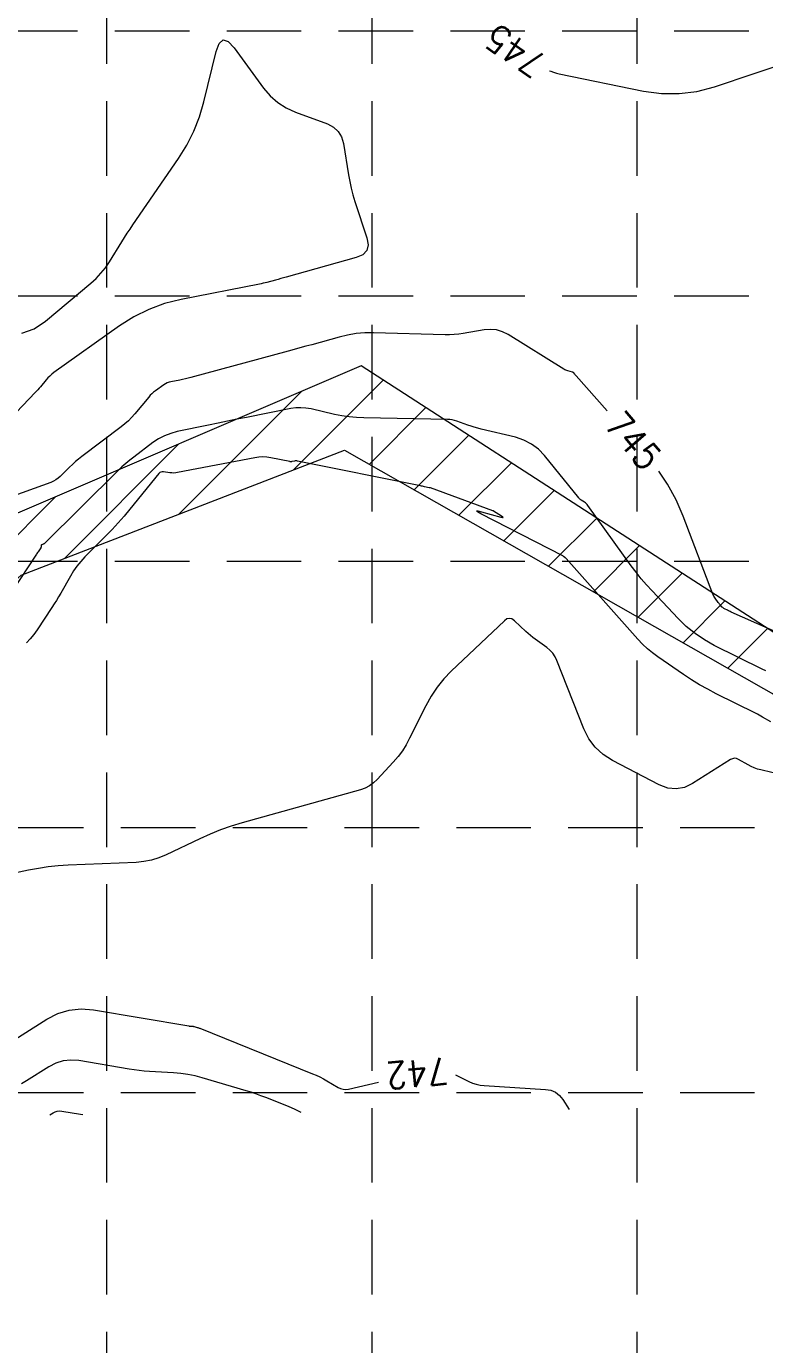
# Model space of a CAD drawing. Header units: feet. Extents: x 46644 to 49208, y 46045 to 47649.
# Drawn here: x 47313.7 to 47425.1, y 46288.7 to 46487.5 of the extents above; entities that cross this region are included whole.
import ezdxf
from ezdxf.enums import TextEntityAlignment as Align

# ---------------------------------------------------------------- set-up
doc = ezdxf.new("R2010")
doc.units = ezdxf.units.FT
doc.header["$MEASUREMENT"] = 0
doc.linetypes.add('DGN Style 3', pattern=[33.544038, 23.960027, -9.584011])
doc.linetypes.add('HIDDEN', pattern=[0.375, 0.25, -0.125])
for name, color, linetype, lineweight in [('EC', 35, 'Continuous', 0), ('Level 15', 1, 'Continuous', 0), ('LIMITS OF DISTURBANCE', 1, 'HIDDEN', 0), ('WATER', 5, 'Continuous', 0)]:
    doc.layers.add(name, color=color, linetype=linetype, lineweight=lineweight)
doc.layers.add('GRID', color=254, linetype='HIDDEN')
doc.styles.add('Style-STANDARD', font='STANDARD.shx')

msp = doc.modelspace()

# ---------------------------------------------------------------- hatches: boundary and pattern name
at = {"layer": 'WATER', "linetype": 'Continuous', "lineweight": 0}
h = msp.add_hatch(dxfattribs=at)
h.set_pattern_fill('ANSI31', color=5, scale=60, style=0)
h.paths.add_polyline_path([(48629.77, 46329.87), (48596.32, 46378.16), (48519.78, 46382.62), (48424.65, 46369.25), (48315.4, 46360.33), (48151.38, 46359.72), (48117.82, 46367.08), (48083.44, 46350.31), (48063.38, 46344.17), (48022.45, 46343.76), (47970.79, 46345.29), (47909.81, 46340.79), (47832.98, 46331.83), (47785.1, 46328.51), (47682.89, 46315.66), (47602.11, 46320.65), (47487.5, 46356.66), (47364.2, 46436.32), (47309.48, 46412.88), (47202.47, 46323.17), (47211.19, 46318.58), (47202.93, 46315.83), (47213.94, 46313.54), (47207.52, 46309.41), (47312.93, 46404.75), (47361.71, 46423.58), (47496.18, 46347.12), (47602.62, 46314.56), (47679.02, 46309.52), (47740.12, 46313.78), (47833.87, 46324.3), (47878.73, 46331.53), (47970.78, 46339.89), (48046.54, 46335.88), (48065.49, 46335.63), (48096.83, 46350.78), (48119.82, 46356.85), (48176.25, 46350.54), (48298.04, 46354.08), (48404.55, 46360.41), (48522.91, 46374.82), (48593.15, 46371.79), (48632.07, 46317.74), (48628.78, 46325.57), (48634.34, 46324.31)])

# ---------------------------------------------------------------- linework, layer by layer
at = {"layer": 'EC', "color": 35, "linetype": 'DGN Style 3', "lineweight": 0}
for p, q in [((47342.32, 46483.7), (47342.78, 46484.95)), ((47342.78, 46484.95), (47343.4, 46485.46)), ((47343.4, 46485.46), (47344.16, 46485.22)), ((47344.16, 46485.22), (47345.07, 46484.25)), ((47340.47, 46476.14), (47342.32, 46483.7)), ((47345.07, 46484.25), (47349.48, 46478.21)), ((47417.5, 46478.41), (47433.92, 46483.9)), ((47392.62, 46480.82), (47392.82, 46480.74)), ((47392.82, 46480.74), (47393.24, 46480.59)), ((47393.24, 46480.59), (47393.67, 46480.46)), ((47393.67, 46480.46), (47394.1, 46480.36)), ((47394.1, 46480.36), (47406.79, 46477.76)), ((47349.48, 46478.21), (47350.48, 46477.03)), ((47350.48, 46477.03), (47351.61, 46476.03)), ((47406.79, 46477.76), (47409.5, 46477.39)), ((47409.5, 46477.39), (47412.19, 46477.37)), ((47412.19, 46477.37), (47414.86, 46477.71)), ((47414.86, 46477.71), (47417.5, 46478.41)), ((47339.8, 46473.88), (47340.47, 46476.14)), ((47351.61, 46476.03), (47352.88, 46475.21)), ((47352.88, 46475.21), (47354.29, 46474.57)), ((47338.95, 46471.69), (47339.8, 46473.88)), ((47354.29, 46474.57), (47359.11, 46472.79)), ((47337.89, 46469.6), (47338.95, 46471.69)), ((47359.11, 46472.79), (47360.03, 46472.32)), ((47360.03, 46472.32), (47360.74, 46471.67)), ((47360.74, 46471.67), (47361.24, 46470.85)), ((47361.24, 46470.85), (47361.53, 46469.85)), ((47336.64, 46467.59), (47337.89, 46469.6)), ((47361.53, 46469.85), (47362.3, 46465.11)), ((47329.76, 46457.57), (47336.64, 46467.59)), ((47362.3, 46465.11), (47362.48, 46464.09)), ((47362.48, 46464.09), (47362.71, 46463.09)), ((47362.71, 46463.09), (47362.97, 46462.1)), ((47362.97, 46462.1), (47363.27, 46461.11)), ((47363.27, 46461.11), (47365.06, 46455.63)), ((47328.91, 46456.3), (47329.33, 46456.94)), ((47329.33, 46456.94), (47329.76, 46457.57)), ((47326.22, 46451.99), (47328.09, 46455.02)), ((47328.09, 46455.02), (47328.49, 46455.66)), ((47328.49, 46455.66), (47328.91, 46456.3)), ((47365.06, 46455.63), (47365.25, 46454.57)), ((47364.44, 46453.06), (47363.45, 46452.63)), ((47365.04, 46453.71), (47364.44, 46453.06)), ((47365.25, 46454.57), (47365.04, 46453.71)), ((47324.94, 46450.26), (47325.61, 46451.1)), ((47325.61, 46451.1), (47326.22, 46451.99)), ((47363.45, 46452.63), (47352.88, 46449.68)), ((47323.4, 46448.75), (47324.2, 46449.47)), ((47324.2, 46449.47), (47324.94, 46450.26)), ((47351.29, 46449.24), (47349.98, 46448.89)), ((47351.69, 46449.35), (47351.29, 46449.24)), ((47352.09, 46449.46), (47351.69, 46449.35)), ((47352.48, 46449.57), (47352.09, 46449.46)), ((47352.88, 46449.68), (47352.48, 46449.57)), ((47316.59, 46443.05), (47323.4, 46448.75)), ((47348.86, 46448.63), (47337.04, 46446.31)), ((47349.14, 46448.69), (47348.86, 46448.63)), ((47349.42, 46448.75), (47349.14, 46448.69)), ((47349.7, 46448.82), (47349.42, 46448.75)), ((47349.98, 46448.89), (47349.7, 46448.82)), ((47334.56, 46445.69), (47332.19, 46444.82)), ((47337.04, 46446.31), (47334.56, 46445.69)), ((47314.87, 46441.9), (47316.59, 46443.05)), ((47329.93, 46443.69), (47327.77, 46442.32)), ((47332.19, 46444.82), (47329.93, 46443.69)), ((47313.03, 46441.22), (47314.87, 46441.9)), ((47327.77, 46442.32), (47317.86, 46435.28)), ((47363.46, 46441.16), (47362.17, 46440.95)), ((47364.76, 46441.27), (47363.46, 46441.16)), ((47366.07, 46441.28), (47364.76, 46441.27)), ((47376.88, 46440.98), (47366.07, 46441.28)), ((47378.25, 46441.01), (47377.56, 46440.98)), ((47378.93, 46441.08), (47378.25, 46441.01)), ((47379.61, 46441.18), (47378.93, 46441.08)), ((47382.78, 46441.73), (47379.61, 46441.18)), ((47383.73, 46441.81), (47382.78, 46441.73)), ((47384.65, 46441.72), (47383.73, 46441.81)), ((47385.54, 46441.45), (47384.65, 46441.72)), ((47386.39, 46441.02), (47385.54, 46441.45)), ((47394.8, 46435.78), (47386.39, 46441.02)), ((47354.97, 46439), (47354.08, 46438.76)), ((47355.86, 46439.25), (47354.97, 46439)), ((47356.75, 46439.49), (47355.86, 46439.25)), ((47360.9, 46440.65), (47356.75, 46439.49)), ((47362.17, 46440.95), (47360.9, 46440.65)), ((47377.56, 46440.98), (47376.88, 46440.98)), ((47353.19, 46438.51), (47338.49, 46434.54)), ((47354.08, 46438.76), (47353.19, 46438.51)), ((47317.54, 46435.03), (47317.23, 46434.76)), ((47317.86, 46435.28), (47317.54, 46435.03)), ((47394.93, 46435.7), (47394.8, 46435.78)), ((47395.07, 46435.63), (47394.93, 46435.7)), ((47395.22, 46435.58), (47395.07, 46435.63)), ((47395.37, 46435.53), (47395.22, 46435.58)), ((47396.09, 46435.36), (47395.37, 46435.53)), ((47396.15, 46435.34), (47396.09, 46435.36)), ((47396.2, 46435.32), (47396.15, 46435.34)), ((47396.24, 46435.29), (47396.2, 46435.32)), ((47396.28, 46435.24), (47396.24, 46435.29)), ((47396.45, 46435.03), (47396.28, 46435.24)), ((47396.5, 46434.97), (47396.45, 46435.03)), ((47315.81, 46433.14), (47315.62, 46432.92)), ((47316.67, 46434.17), (47315.81, 46433.14)), ((47316.94, 46434.48), (47316.67, 46434.17)), ((47317.23, 46434.76), (47316.94, 46434.48)), ((47334.45, 46433.44), (47333.16, 46432.52)), ((47334.7, 46433.6), (47334.45, 46433.44)), ((47334.96, 46433.72), (47334.7, 46433.6)), ((47335.23, 46433.82), (47334.96, 46433.72)), ((47335.51, 46433.89), (47335.23, 46433.82)), ((47336.86, 46434.16), (47335.51, 46433.89)), ((47337.27, 46434.24), (47336.86, 46434.16)), ((47337.68, 46434.33), (47337.27, 46434.24)), ((47338.09, 46434.43), (47337.68, 46434.33)), ((47338.49, 46434.54), (47338.09, 46434.43)), ((47396.55, 46434.91), (47396.5, 46434.97)), ((47396.61, 46434.84), (47396.55, 46434.91)), ((47396.66, 46434.78), (47396.61, 46434.84)), ((47401.3, 46429.53), (47396.66, 46434.78)), ((47315.04, 46432.28), (47308.52, 46425.48)), ((47315.24, 46432.49), (47315.04, 46432.28)), ((47315.43, 46432.7), (47315.24, 46432.49)), ((47315.62, 46432.92), (47315.43, 46432.7)), ((47332.17, 46431.6), (47330.05, 46429.05)), ((47332.39, 46431.86), (47332.17, 46431.6)), ((47332.63, 46432.09), (47332.39, 46431.86)), ((47332.89, 46432.31), (47332.63, 46432.09)), ((47333.16, 46432.52), (47332.89, 46432.31)), ((47353.59, 46429.85), (47346.9, 46428.53)), ((47354.35, 46429.96), (47353.59, 46429.85)), ((47355.12, 46429.99), (47354.35, 46429.96)), ((47355.88, 46429.94), (47355.12, 46429.99)), ((47356.64, 46429.8), (47355.88, 46429.94)), ((47360.19, 46428.98), (47356.64, 46429.8)), ((47328.01, 46427.1), (47322.05, 46422.61)), ((47328.56, 46427.55), (47328.01, 46427.1)), ((47329.08, 46428.02), (47328.56, 46427.55)), ((47329.58, 46428.52), (47329.08, 46428.02)), ((47330.05, 46429.05), (47329.58, 46428.52)), ((47341.18, 46427.37), (47336.46, 46426.38)), ((47342.61, 46427.66), (47341.18, 46427.37)), ((47344.04, 46427.96), (47342.61, 46427.66)), ((47345.47, 46428.24), (47344.04, 46427.96)), ((47346.9, 46428.53), (47345.47, 46428.24)), ((47361.28, 46428.76), (47360.19, 46428.98)), ((47362.38, 46428.6), (47361.28, 46428.76)), ((47363.48, 46428.49), (47362.38, 46428.6)), ((47364.59, 46428.44), (47363.48, 46428.49)), ((47377.23, 46428.23), (47364.59, 46428.44)), ((47377.59, 46428.21), (47377.23, 46428.23)), ((47377.95, 46428.16), (47377.59, 46428.21)), ((47378.31, 46428.08), (47377.95, 46428.16)), ((47378.66, 46427.97), (47378.31, 46428.08)), ((47380.28, 46427.38), (47378.66, 46427.97)), ((47380.78, 46427.2), (47380.28, 46427.38)), ((47381.28, 46427.04), (47380.78, 46427.2)), ((47333.64, 46425.29), (47332.79, 46424.72)), ((47334.53, 46425.76), (47333.64, 46425.29)), ((47335.47, 46426.12), (47334.53, 46425.76)), ((47336.46, 46426.38), (47335.47, 46426.12)), ((47381.79, 46426.9), (47381.28, 46427.04)), ((47382.3, 46426.77), (47381.79, 46426.9)), ((47387.5, 46425.53), (47382.3, 46426.77)), ((47388.77, 46425.11), (47387.5, 46425.53)), ((47389.93, 46424.51), (47388.77, 46425.11)), ((47332.79, 46424.72), (47329.9, 46422.54)), ((47390.97, 46423.73), (47389.93, 46424.51)), ((47391.89, 46422.76), (47390.97, 46423.73)), ((47320.65, 46421.44), (47320.21, 46421.02)), ((47321.1, 46421.85), (47320.65, 46421.44)), ((47321.57, 46422.23), (47321.1, 46421.85)), ((47322.05, 46422.61), (47321.57, 46422.23)), ((47328.69, 46421.56), (47328.11, 46421.05)), ((47329.29, 46422.06), (47328.69, 46421.56)), ((47329.9, 46422.54), (47329.29, 46422.06)), ((47348.16, 46422.45), (47336.52, 46420.19)), ((47348.77, 46422.53), (47348.16, 46422.45)), ((47349.38, 46422.56), (47348.77, 46422.53)), ((47349.99, 46422.53), (47349.38, 46422.56)), ((47350.6, 46422.43), (47349.99, 46422.53)), ((47353.43, 46421.86), (47350.6, 46422.43)), ((47353.52, 46421.84), (47353.43, 46421.86)), ((47353.6, 46421.84), (47353.52, 46421.84)), ((47353.68, 46421.84), (47353.6, 46421.84)), ((47353.76, 46421.85), (47353.68, 46421.84)), ((47354.15, 46421.93), (47353.76, 46421.85)), ((47354.26, 46421.95), (47354.15, 46421.93)), ((47354.38, 46421.95), (47354.26, 46421.95)), ((47354.5, 46421.95), (47354.38, 46421.95)), ((47354.62, 46421.93), (47354.5, 46421.95)), ((47373.18, 46418.2), (47354.62, 46421.93)), ((47397.04, 46416.39), (47391.89, 46422.76)), ((47327.55, 46420.51), (47316.45, 46409.52)), ((47318.48, 46419.34), (47318.15, 46419.1)), ((47318.8, 46419.62), (47318.48, 46419.34)), ((47320.21, 46421.02), (47318.8, 46419.62)), ((47328.11, 46421.05), (47327.55, 46420.51)), ((47333.7, 46420.06), (47329.32, 46414.69)), ((47333.84, 46420.2), (47333.7, 46420.06)), ((47334, 46420.29), (47333.84, 46420.2)), ((47334.18, 46420.33), (47334, 46420.29)), ((47334.38, 46420.32), (47334.18, 46420.33)), ((47335.34, 46420.17), (47334.38, 46420.32)), ((47335.64, 46420.14), (47335.34, 46420.17)), ((47335.94, 46420.13), (47335.64, 46420.14)), ((47336.23, 46420.15), (47335.94, 46420.13)), ((47336.52, 46420.19), (47336.23, 46420.15)), ((47410.44, 46418.45), (47409.11, 46420.43)), ((47317.39, 46418.73), (47310.54, 46416.25)), ((47317.78, 46418.9), (47317.39, 46418.73)), ((47318.15, 46419.1), (47317.78, 46418.9)), ((47373.33, 46418.17), (47373.18, 46418.2)), ((47373.48, 46418.14), (47373.33, 46418.17)), ((47373.63, 46418.11), (47373.48, 46418.14)), ((47373.78, 46418.07), (47373.63, 46418.11)), ((47374.47, 46417.91), (47373.78, 46418.07)), ((47374.49, 46417.91), (47374.47, 46417.91)), ((47374.5, 46417.9), (47374.49, 46417.91)), ((47374.52, 46417.9), (47374.5, 46417.9)), ((47374.53, 46417.9), (47374.52, 46417.9)), ((47374.6, 46417.9), (47374.53, 46417.9)), ((47374.62, 46417.9), (47374.6, 46417.9)), ((47374.64, 46417.9), (47374.62, 46417.9)), ((47374.66, 46417.89), (47374.64, 46417.9)), ((47374.68, 46417.89), (47374.66, 46417.89)), ((47384.08, 46414.45), (47374.68, 46417.89)), ((47411.71, 46416.11), (47410.44, 46418.45)), ((47397.12, 46416.29), (47397.04, 46416.39)), ((47397.21, 46416.21), (47397.12, 46416.29)), ((47397.3, 46416.13), (47397.21, 46416.21)), ((47397.41, 46416.06), (47397.3, 46416.13)), ((47397.9, 46415.74), (47397.41, 46416.06)), ((47398.04, 46415.64), (47397.9, 46415.74)), ((47398.18, 46415.52), (47398.04, 46415.64)), ((47398.3, 46415.4), (47398.18, 46415.52)), ((47398.41, 46415.26), (47398.3, 46415.4)), ((47404.96, 46406.15), (47398.41, 46415.26)), ((47412.78, 46413.65), (47411.71, 46416.11)), ((47328.45, 46413.65), (47327.56, 46412.63)), ((47329.32, 46414.69), (47328.45, 46413.65)), ((47381.76, 46414.27), (47381.61, 46414.42)), ((47381.61, 46414.42), (47381.81, 46414.42)), ((47382.27, 46413.99), (47381.76, 46414.27)), ((47381.81, 46414.42), (47382.38, 46414.28)), ((47394.61, 46407.66), (47382.27, 46413.99)), ((47382.38, 46414.28), (47385.29, 46413.47)), ((47384.09, 46414.45), (47384.08, 46414.45)), ((47384.1, 46414.45), (47384.09, 46414.45)), ((47384.09, 46414.45), (47384.09, 46414.45)), ((47384.09, 46414.45), (47384.09, 46414.45)), ((47384.12, 46414.44), (47384.1, 46414.45)), ((47384.13, 46414.44), (47384.12, 46414.44)), ((47384.12, 46414.44), (47384.12, 46414.44)), ((47384.12, 46414.44), (47384.12, 46414.44)), ((47384.13, 46414.43), (47384.13, 46414.44)), ((47384.14, 46414.42), (47384.13, 46414.43)), ((47384.15, 46414.41), (47384.14, 46414.42)), ((47384.16, 46414.4), (47384.15, 46414.41)), ((47384.15, 46414.41), (47384.15, 46414.41)), ((47385.37, 46413.63), (47384.16, 46414.4)), ((47384.16, 46414.4), (47384.16, 46414.4)), ((47385.29, 46413.47), (47385.52, 46413.41)), ((47385.56, 46413.5), (47385.37, 46413.63)), ((47385.52, 46413.41), (47385.61, 46413.42)), ((47385.61, 46413.42), (47385.56, 46413.5)), ((47417.28, 46401.87), (47412.78, 46413.65)), ((47326.64, 46411.64), (47325.69, 46410.66)), ((47327.56, 46412.63), (47326.64, 46411.64)), ((47315.93, 46409.17), (47315.92, 46408.98)), ((47315.95, 46409.25), (47315.93, 46409.22)), ((47315.93, 46409.22), (47315.93, 46409.17)), ((47315.98, 46409.28), (47315.95, 46409.25)), ((47316.02, 46409.3), (47315.98, 46409.28)), ((47316.23, 46409.38), (47316.02, 46409.3)), ((47316.29, 46409.4), (47316.23, 46409.38)), ((47316.35, 46409.44), (47316.29, 46409.4)), ((47316.4, 46409.48), (47316.35, 46409.44)), ((47316.45, 46409.52), (47316.4, 46409.48)), ((47325.69, 46410.66), (47322.51, 46407.47)), ((47315.12, 46407.76), (47307.56, 46396.3)), ((47315.21, 46407.89), (47315.12, 46407.76)), ((47315.29, 46408.01), (47315.21, 46407.89)), ((47315.38, 46408.13), (47315.29, 46408.01)), ((47315.46, 46408.26), (47315.38, 46408.13)), ((47315.87, 46408.83), (47315.46, 46408.26)), ((47315.89, 46408.87), (47315.87, 46408.83)), ((47315.9, 46408.9), (47315.89, 46408.87)), ((47315.91, 46408.94), (47315.9, 46408.9)), ((47315.92, 46408.98), (47315.91, 46408.94)), ((47322.51, 46407.47), (47321.89, 46406.81)), ((47394.62, 46407.65), (47394.61, 46407.66)), ((47394.63, 46407.64), (47394.62, 46407.65)), ((47394.64, 46407.63), (47394.63, 46407.64)), ((47394.65, 46407.63), (47394.64, 46407.63)), ((47394.69, 46407.59), (47394.65, 46407.63)), ((47394.71, 46407.57), (47394.69, 46407.59)), ((47394.72, 46407.56), (47394.71, 46407.57)), ((47394.74, 46407.55), (47394.72, 46407.56)), ((47394.75, 46407.54), (47394.74, 46407.55)), ((47394.95, 46407.39), (47394.75, 46407.54)), ((47395, 46407.36), (47394.95, 46407.39)), ((47395.04, 46407.32), (47395, 46407.36)), ((47395.09, 46407.28), (47395.04, 46407.32)), ((47395.13, 46407.23), (47395.09, 46407.28)), ((47405.97, 46395.05), (47395.13, 46407.23)), ((47320.8, 46405.37), (47320.33, 46404.6)), ((47321.32, 46406.11), (47320.8, 46405.37)), ((47321.89, 46406.81), (47321.32, 46406.11)), ((47405.69, 46405.16), (47404.96, 46406.15)), ((47320.33, 46404.6), (47318.87, 46402.01)), ((47406.46, 46404.2), (47405.69, 46405.16)), ((47407.26, 46403.27), (47406.46, 46404.2)), ((47408.09, 46402.36), (47407.26, 46403.27)), ((47318.55, 46401.46), (47318.22, 46400.92)), ((47318.87, 46402.01), (47318.55, 46401.46)), ((47412.03, 46398.18), (47408.09, 46402.36)), ((47417.35, 46401.71), (47417.28, 46401.87)), ((47417.43, 46401.55), (47417.35, 46401.71)), ((47417.51, 46401.4), (47417.43, 46401.55)), ((47417.61, 46401.26), (47417.51, 46401.4)), ((47418.08, 46400.6), (47417.61, 46401.26)), ((47317.54, 46399.84), (47315.33, 46396.48)), ((47317.89, 46400.38), (47317.54, 46399.84)), ((47318.22, 46400.92), (47317.89, 46400.38)), ((47418.15, 46400.51), (47418.08, 46400.6)), ((47418.21, 46400.43), (47418.15, 46400.51)), ((47418.28, 46400.35), (47418.21, 46400.43)), ((47418.36, 46400.27), (47418.28, 46400.35)), ((47418.7, 46399.9), (47418.36, 46400.27)), ((47418.78, 46399.83), (47418.7, 46399.9)), ((47418.86, 46399.76), (47418.78, 46399.83)), ((47418.95, 46399.7), (47418.86, 46399.76)), ((47419.04, 46399.65), (47418.95, 46399.7)), ((47419.49, 46399.43), (47419.04, 46399.65)), ((47419.63, 46399.36), (47419.49, 46399.43)), ((47419.76, 46399.3), (47419.63, 46399.36)), ((47419.9, 46399.23), (47419.76, 46399.3)), ((47420.04, 46399.17), (47419.9, 46399.23)), ((47385.83, 46397.85), (47377.81, 46390.25)), ((47386.2, 46398.12), (47385.83, 46397.85)), ((47386.57, 46398.21), (47386.2, 46398.12)), ((47386.95, 46398.12), (47386.57, 46398.21)), ((47387.32, 46397.86), (47386.95, 46398.12)), ((47389.05, 46396.24), (47387.32, 46397.86)), ((47413.26, 46396.98), (47412.03, 46398.18)), ((47435.56, 46392.25), (47420.04, 46399.17)), ((47314.83, 46395.78), (47314.28, 46395.13)), ((47315.33, 46396.48), (47314.83, 46395.78)), ((47389.39, 46395.93), (47389.05, 46396.24)), ((47389.74, 46395.64), (47389.39, 46395.93)), ((47390.1, 46395.35), (47389.74, 46395.64)), ((47390.47, 46395.08), (47390.1, 46395.35)), ((47414.58, 46395.91), (47413.26, 46396.98)), ((47415.99, 46394.96), (47414.58, 46395.91)), ((47314.28, 46395.13), (47313.69, 46394.51)), ((47392.2, 46393.83), (47390.47, 46395.08)), ((47392.69, 46393.42), (47392.2, 46393.83)), ((47393.11, 46392.95), (47392.69, 46393.42)), ((47406.66, 46394.32), (47405.97, 46395.05)), ((47407.39, 46393.64), (47406.66, 46394.32)), ((47408.16, 46393), (47407.39, 46393.64)), ((47417.49, 46394.13), (47415.99, 46394.96)), ((47424.71, 46390.56), (47417.49, 46394.13)), ((47393.46, 46392.42), (47393.11, 46392.95)), ((47393.74, 46391.84), (47393.46, 46392.42)), ((47397.82, 46381.54), (47393.74, 46391.84)), ((47408.97, 46392.4), (47408.16, 46393)), ((47412.86, 46389.74), (47408.97, 46392.4)), ((47377.81, 46390.25), (47376.67, 46389.07)), ((47414.05, 46388.95), (47412.86, 46389.74)), ((47425.25, 46390.29), (47424.71, 46390.56)), ((47375.65, 46387.81), (47374.75, 46386.47)), ((47376.67, 46389.07), (47375.65, 46387.81)), ((47415.26, 46388.21), (47414.05, 46388.95)), ((47416.5, 46387.51), (47415.26, 46388.21)), ((47417.76, 46386.85), (47416.5, 46387.51)), ((47374.75, 46386.47), (47373.96, 46385.04)), ((47423.72, 46383.89), (47417.76, 46386.85)), ((47373.96, 46385.04), (47371.52, 46380.12)), ((47423.99, 46383.75), (47423.72, 46383.89)), ((47424.26, 46383.61), (47423.99, 46383.75)), ((47424.52, 46383.47), (47424.26, 46383.61)), ((47424.78, 46383.32), (47424.52, 46383.47)), ((47426, 46382.63), (47424.78, 46383.32)), ((47398.56, 46380.05), (47397.82, 46381.54)), ((47371.52, 46380.12), (47371, 46379.16)), ((47399.52, 46378.76), (47398.56, 46380.05)), ((47369.77, 46377.37), (47369.05, 46376.54)), ((47370.42, 46378.24), (47369.77, 46377.37)), ((47371, 46379.16), (47370.42, 46378.24)), ((47400.7, 46377.67), (47399.52, 46378.76)), ((47402.11, 46376.78), (47400.7, 46377.67)), ((47369.05, 46376.54), (47366.62, 46373.9)), ((47409.18, 46373.09), (47402.11, 46376.78)), ((47419.93, 46376.9), (47414.21, 46373.3)), ((47420.23, 46377.04), (47419.93, 46376.9)), ((47420.54, 46377.1), (47420.23, 46377.04)), ((47420.84, 46377.06), (47420.54, 46377.1)), ((47421.15, 46376.93), (47420.84, 46377.06)), ((47422.6, 46376.1), (47421.15, 46376.93)), ((47423.06, 46375.86), (47422.6, 46376.1)), ((47423.52, 46375.66), (47423.06, 46375.86)), ((47424, 46375.49), (47423.52, 46375.66)), ((47424.49, 46375.36), (47424, 46375.49)), ((47366.07, 46373.38), (47365.46, 46372.95)), ((47366.62, 46373.9), (47366.07, 46373.38)), ((47432.9, 46373.36), (47424.49, 46375.36)), ((47364.09, 46372.35), (47346.24, 46367.37)), ((47364.8, 46372.61), (47364.09, 46372.35)), ((47365.46, 46372.95), (47364.8, 46372.61)), ((47410.46, 46372.6), (47409.18, 46373.09)), ((47411.72, 46372.48), (47410.46, 46372.6)), ((47412.97, 46372.71), (47411.72, 46372.48)), ((47414.21, 46373.3), (47412.97, 46372.71)), ((47341.41, 46365.68), (47339.85, 46364.97)), ((47342.99, 46366.31), (47341.41, 46365.68)), ((47344.6, 46366.88), (47342.99, 46366.31)), ((47346.24, 46367.37), (47344.6, 46366.88)), ((47339.85, 46364.97), (47334.8, 46362.55)), ((47331.42, 46361.52), (47330.24, 46361.41)), ((47332.58, 46361.75), (47331.42, 46361.52)), ((47333.7, 46362.09), (47332.58, 46361.75)), ((47334.8, 46362.55), (47333.7, 46362.09)), ((47314.02, 46360.22), (47308.52, 46359.08)), ((47315.51, 46360.5), (47314.02, 46360.22)), ((47317, 46360.72), (47315.51, 46360.5)), ((47318.5, 46360.88), (47317, 46360.72)), ((47320.01, 46360.97), (47318.5, 46360.88)), ((47330.24, 46361.41), (47320.01, 46360.97)), ((47309.18, 46332.94), (47316.77, 46337.74)), ((47316.77, 46337.74), (47318.43, 46338.6)), ((47318.43, 46338.6), (47320.16, 46339.12)), ((47320.16, 46339.12), (47321.96, 46339.31)), ((47321.96, 46339.31), (47323.83, 46339.16)), ((47323.83, 46339.16), (47338.19, 46336.74)), ((47338.19, 46336.74), (47338.28, 46336.72)), ((47338.28, 46336.72), (47338.36, 46336.71)), ((47338.36, 46336.71), (47338.44, 46336.7)), ((47338.44, 46336.7), (47338.52, 46336.7)), ((47338.52, 46336.7), (47338.79, 46336.68)), ((47338.79, 46336.68), (47338.85, 46336.68)), ((47338.85, 46336.68), (47338.9, 46336.67)), ((47338.9, 46336.67), (47338.96, 46336.66)), ((47338.96, 46336.66), (47339.02, 46336.65)), ((47339.02, 46336.65), (47339.47, 46336.51)), ((47339.47, 46336.51), (47339.57, 46336.48)), ((47339.57, 46336.48), (47339.66, 46336.45)), ((47339.66, 46336.45), (47339.76, 46336.41)), ((47339.76, 46336.41), (47339.85, 46336.38)), ((47339.85, 46336.38), (47356.86, 46329.53)), ((47317.1, 46330.59), (47313.69, 46328.43)), ((47318.16, 46331.14), (47317.1, 46330.59)), ((47319.27, 46331.47), (47318.16, 46331.14)), ((47320.42, 46331.59), (47319.27, 46331.47)), ((47321.61, 46331.5), (47320.42, 46331.59)), ((47329.18, 46330.22), (47321.61, 46331.5)), ((47329.94, 46330.1), (47329.18, 46330.22)), ((47330.71, 46330.01), (47329.94, 46330.1)), ((47331.49, 46329.93), (47330.71, 46330.01)), ((47332.26, 46329.88), (47331.49, 46329.93)), ((47335.88, 46329.68), (47332.26, 46329.88)), ((47336.99, 46329.58), (47335.88, 46329.68)), ((47313.69, 46328.43), (47312.95, 46328.01)), ((47338.08, 46329.43), (47336.99, 46329.58)), ((47339.16, 46329.21), (47338.08, 46329.43)), ((47340.23, 46328.92), (47339.16, 46329.21)), ((47346.84, 46326.96), (47340.23, 46328.92)), ((47356.86, 46329.53), (47357.42, 46329.29)), ((47357.42, 46329.29), (47357.97, 46329.04)), ((47357.97, 46329.04), (47358.5, 46328.76)), ((47358.5, 46328.76), (47359.03, 46328.46)), ((47359.03, 46328.46), (47360.74, 46327.45)), ((47362.3, 46327.21), (47366.82, 46328.24)), ((47378.46, 46329.36), (47380.45, 46328.36)), ((47380.45, 46328.36), (47381, 46328.11)), ((47381, 46328.11), (47381.57, 46327.93)), ((47381.57, 46327.93), (47382.16, 46327.8)), ((47382.16, 46327.8), (47382.75, 46327.74)), ((47382.75, 46327.74), (47392, 46327.17)), ((47347.6, 46326.73), (47346.84, 46326.96)), ((47348.34, 46326.48), (47347.6, 46326.73)), ((47349.08, 46326.21), (47348.34, 46326.48)), ((47349.81, 46325.93), (47349.08, 46326.21)), ((47353.22, 46324.56), (47349.81, 46325.93)), ((47360.74, 46327.45), (47361.11, 46327.28)), ((47361.11, 46327.28), (47361.49, 46327.18)), ((47361.49, 46327.18), (47361.89, 46327.16)), ((47361.89, 46327.16), (47362.3, 46327.21)), ((47392, 46327.17), (47392.8, 46327.03)), ((47392.8, 46327.03), (47393.51, 46326.73)), ((47393.51, 46326.73), (47394.12, 46326.26)), ((47394.12, 46326.26), (47394.63, 46325.62)), ((47317.74, 46323.63), (47318.05, 46323.79)), ((47318.05, 46323.79), (47318.36, 46323.89)), ((47318.36, 46323.89), (47318.69, 46323.92)), ((47318.69, 46323.92), (47319.04, 46323.89)), ((47319.04, 46323.89), (47321.85, 46323.42)), ((47354.25, 46324.12), (47353.22, 46324.56)), ((47355.15, 46323.7), (47354.25, 46324.12)), ((47394.63, 46325.62), (47395.61, 46324.11)), ((47317.23, 46323.31), (47317.74, 46323.63)), ((47321.85, 46323.42), (47322.22, 46323.36))]:
    msp.add_line(p, q, dxfattribs=at)
at = {"layer": 'GRID', "color": 252, "linetype": 'HIDDEN', "lineweight": 0, "ltscale": 45}
for p, q in [((47325.8, 47606.85), (47325.8, 46206.68)), ((47365.8, 47606.85), (47365.8, 46206.68)), ((47405.8, 47606.85), (47405.8, 46206.68)), ((46685.8, 46486.85), (49165.8, 46486.85)), ((46685.8, 46446.85), (49165.8, 46446.85)), ((46685.8, 46406.85), (49165.8, 46406.85)), ((46686.7, 46366.68), (49166.7, 46366.68)), ((46686.7, 46326.68), (49166.7, 46326.68))]:
    msp.add_line(p, q, dxfattribs=at)
at = {"layer": 'Level 15', "color": 7, "linetype": 'Continuous', "lineweight": 0}
for points, knots in [([(48035.83, 46412.86), (48035.78, 46412.91), (48035.72, 46412.96), (48035.67, 46413.01), (48019.02, 46417.19), (48002.37, 46421.38), (47985.72, 46425.57), (47974.9, 46428.29), (47966.46, 46436.75), (47957.21, 46443.08), (47955.41, 46444.31), (47953.58, 46445.45), (47951.94, 46446.89), (47951.69, 46447.11), (47951.46, 46447.35), (47951.23, 46447.58), (47950.73, 46448.1), (47950.21, 46448.59), (47949.76, 46449.15), (47949.22, 46449.84), (47948.72, 46450.55), (47948.21, 46451.26), (47947.37, 46452.41), (47946.61, 46453.61), (47945.74, 46454.74), (47944.67, 46456.12), (47943.24, 46457.18), (47941.87, 46458.26), (47938.46, 46460.96), (47934.94, 46463.5), (47931.54, 46466.21), (47928.18, 46468.9), (47925.01, 46471.82), (47921.63, 46474.5), (47921.03, 46474.98), (47920.38, 46475.38), (47919.71, 46475.77), (47918.75, 46476.32), (47917.77, 46476.83), (47916.72, 46477.18), (47916, 46477.42), (47915.28, 46477.62), (47914.55, 46477.81), (47914.08, 46477.94), (47913.61, 46478.02), (47913.15, 46478.15), (47912.31, 46478.4), (47911.51, 46478.74), (47910.76, 46479.18), (47910.6, 46479.28), (47910.43, 46479.38), (47910.26, 46479.49), (47902.7, 46484.09), (47895.25, 46488.83), (47887.63, 46493.38), (47875.43, 46500.66), (47861.66, 46504.84), (47848.21, 46509.41), (47844.12, 46510.81), (47839.9, 46511.78), (47835.83, 46513.18), (47832.21, 46514.42), (47828.82, 46516.18), (47825.17, 46517.51), (47819.4, 46519.62), (47813.47, 46521.22), (47807.5, 46521.82), (47798.63, 46522.7), (47789.45, 46521.16), (47780.62, 46519.47), (47767.53, 46516.98), (47755.43, 46509.83), (47742.19, 46508.54), (47728.75, 46507.24), (47715.1, 46507.76), (47701.62, 46508.78), (47692.76, 46509.45), (47683.93, 46510.23), (47675.12, 46511.8), (47661.34, 46514.26), (47647.79, 46517.48), (47634.9, 46522.89), (47632.33, 46523.97), (47629.89, 46525.24), (47627.35, 46526.35), (47612.44, 46532.89), (47597.72, 46539.16), (47582.26, 46545.04), (47569.03, 46550.07), (47555.16, 46553.26), (47541.3, 46553.18), (47532.79, 46553.13), (47524.21, 46552.49), (47515.74, 46551.41), (47501.87, 46549.65), (47488.02, 46547.68), (47474.14, 46546.02), (47461.12, 46544.47), (47448.09, 46542.99), (47435.07, 46541.44), (47419.29, 46539.56), (47403.55, 46537.45), (47387.79, 46535.35), (47375.05, 46533.66), (47362.56, 46530.79), (47350.07, 46527.45), (47335.94, 46523.68), (47322.23, 46518.26), (47310.21, 46509.86), (47300.33, 46502.95), (47291.46, 46495.05), (47281.77, 46488.09), (47272.48, 46481.42), (47263.34, 46474.54), (47253.68, 46468.37), (47243.98, 46462.17), (47234.04, 46456.38), (47223.92, 46450.93)], [0, 0, 0, 0, 0.5, 0.5, 0.5, 0.529499, 0.529499, 0.529499, 0.548662, 0.548662, 0.548662, 0.552382, 0.552382, 0.552382, 0.552954, 0.552954, 0.552954, 0.554186, 0.554186, 0.554186, 0.555682, 0.555682, 0.555682, 0.558126, 0.558126, 0.558126, 0.561121, 0.561121, 0.561121, 0.568588, 0.568588, 0.568588, 0.57599, 0.57599, 0.57599, 0.577306, 0.577306, 0.577306, 0.579201, 0.579201, 0.579201, 0.580497, 0.580497, 0.580497, 0.581321, 0.581321, 0.581321, 0.582808, 0.582808, 0.582808, 0.583144, 0.583144, 0.583144, 0.598353, 0.598353, 0.598353, 0.622727, 0.622727, 0.622727, 0.630138, 0.630138, 0.630138, 0.636731, 0.636731, 0.636731, 0.647148, 0.647148, 0.647148, 0.662601, 0.662601, 0.662601, 0.685479, 0.685479, 0.685479, 0.708716, 0.708716, 0.708716, 0.723993, 0.723993, 0.723993, 0.747889, 0.747889, 0.747889, 0.752642, 0.752642, 0.752642, 0.780601, 0.780601, 0.780601, 0.804518, 0.804518, 0.804518, 0.819191, 0.819191, 0.819191, 0.843215, 0.843215, 0.843215, 0.865743, 0.865743, 0.865743, 0.893048, 0.893048, 0.893048, 0.915122, 0.915122, 0.915122, 0.940074, 0.940074, 0.940074, 0.96059, 0.96059, 0.96059, 0.980242, 0.980242, 0.980242, 1, 1, 1, 1]), ([(47223.92, 46443.13), (47224.49, 46443.43), (47225.06, 46443.73), (47225.63, 46444.03), (47236.45, 46449.79), (47247.05, 46455.93), (47257.42, 46462.51), (47267.24, 46468.75), (47276.52, 46475.74), (47285.94, 46482.52), (47295.46, 46489.37), (47304.09, 46497.24), (47313.81, 46504.03), (47325.23, 46512), (47338.25, 46517.11), (47351.64, 46520.7), (47363.9, 46523.99), (47376.15, 46526.83), (47388.65, 46528.52), (47404.35, 46530.65), (47420.03, 46532.79), (47435.76, 46534.63), (47448.74, 46536.14), (47461.73, 46537.54), (47474.71, 46539.07), (47488.57, 46540.7), (47502.39, 46542.7), (47516.25, 46544.46), (47524.46, 46545.5), (47532.77, 46546.19), (47541.01, 46546.32), (47554.17, 46546.52), (47567.51, 46543.61), (47579.9, 46538.67), (47595.04, 46532.63), (47609.79, 46526.5), (47624.62, 46520.14), (47634.83, 46515.77), (47645.02, 46511.39), (47655.22, 46506.98), (47655.45, 46506.88), (47655.68, 46506.78), (47655.91, 46506.67), (47656.57, 46506.35), (47657.12, 46505.84), (47657.76, 46505.48), (47658.33, 46505.16), (47658.91, 46504.87), (47659.52, 46504.63), (47660.59, 46504.22), (47661.66, 46503.89), (47662.78, 46503.68), (47667.81, 46502.77), (47672.85, 46501.97), (47677.93, 46501.4), (47681.56, 46500.99), (47685.19, 46500.62), (47688.83, 46500.25), (47689.38, 46500.2), (47689.94, 46500.15), (47690.5, 46500.12), (47691.22, 46500.09), (47691.94, 46500.21), (47692.66, 46500.33), (47694.04, 46500.57), (47695.37, 46500.98), (47696.74, 46501.18), (47698.05, 46501.38), (47699.38, 46501.5), (47700.69, 46501.68), (47700.95, 46501.72), (47701.21, 46501.78), (47701.47, 46501.82), (47715.28, 46503.86), (47729.59, 46499.96), (47743.41, 46501.79), (47756.61, 46503.54), (47768.82, 46510.22), (47781.94, 46512.74), (47790.06, 46514.29), (47798.47, 46515.69), (47806.61, 46514.95), (47811.95, 46514.47), (47817.26, 46513.07), (47822.41, 46511.18), (47826.12, 46509.82), (47829.55, 46508.02), (47833.23, 46506.75), (47837.66, 46505.23), (47842.21, 46504.05), (47846.66, 46502.55), (47859.41, 46498.24), (47872.18, 46494.04), (47884.09, 46487.53), (47895.97, 46481.03), (47906.62, 46472.97), (47917.43, 46465), (47929.48, 46456.13), (47940.93, 46446.6), (47952.98, 46437.69), (47962.4, 46430.73), (47971.48, 46422.25), (47982.78, 46419.31), (47999.48, 46414.97), (48016.19, 46410.63), (48032.9, 46406.28), (48032.96, 46406.29), (48033.01, 46406.3), (48033.07, 46406.3)], [0, 0, 0, 0, 0.00111, 0.00111, 0.00111, 0.022217, 0.022217, 0.022217, 0.042218, 0.042218, 0.042218, 0.062425, 0.062425, 0.062425, 0.086159, 0.086159, 0.086159, 0.107868, 0.107868, 0.107868, 0.135141, 0.135141, 0.135141, 0.157642, 0.157642, 0.157642, 0.181686, 0.181686, 0.181686, 0.195942, 0.195942, 0.195942, 0.218695, 0.218695, 0.218695, 0.246478, 0.246478, 0.246478, 0.265599, 0.265599, 0.265599, 0.266033, 0.266033, 0.266033, 0.2673, 0.2673, 0.2673, 0.26842, 0.26842, 0.26842, 0.270367, 0.270367, 0.270367, 0.27916, 0.27916, 0.27916, 0.285451, 0.285451, 0.285451, 0.286415, 0.286415, 0.286415, 0.287663, 0.287663, 0.287663, 0.290054, 0.290054, 0.290054, 0.29234, 0.29234, 0.29234, 0.292797, 0.292797, 0.292797, 0.316871, 0.316871, 0.316871, 0.339864, 0.339864, 0.339864, 0.354079, 0.354079, 0.354079, 0.363402, 0.363402, 0.363402, 0.370116, 0.370116, 0.370116, 0.378192, 0.378192, 0.378192, 0.401344, 0.401344, 0.401344, 0.424441, 0.424441, 0.424441, 0.450178, 0.450178, 0.450178, 0.470272, 0.470272, 0.470272, 0.5, 0.5, 0.5, 1, 1, 1, 1])]:
    msp.add_open_spline(points, degree=3, knots=knots, dxfattribs=at)
at = {"layer": 'LIMITS OF DISTURBANCE', "color": 1, "linetype": 'HIDDEN', "lineweight": 0, "ltscale": 100, "const_width": 5}
msp.add_lwpolyline([(47302.26, 47079.06), (47251.96, 46554.52), (47235.94, 46555.74), (47229.75, 46491.61), (47258.66, 46504.09), (47261.76, 46504.52), (47263.78, 46504.84), (47266.88, 46505.26), (47268.91, 46505.69), (47263.78, 46504.84), (47268.91, 46505.69), (47332.12, 46514.98), (47360.54, 46519.1), (47401.97, 46525.99), (47518.93, 46542.75), (47543.38, 46546.32), (47601.6, 46555.02), (47728.68, 46572.71), (47759.36, 46376.71), (47724.95, 46365.38), (47739.21, 46270.56), (47774.34, 46267.65)], dxfattribs=at)
at = {"layer": 'WATER', "color": 5, "linetype": 'Continuous', "lineweight": 0}
msp.add_lwpolyline([(47785.1, 46328.51), (47682.89, 46315.66), (47602.11, 46320.65), (47487.5, 46356.66), (47364.2, 46436.32), (47309.48, 46412.88), (47202.47, 46323.17), (47211.19, 46318.58), (47202.93, 46315.83), (47213.94, 46313.54), (47207.52, 46309.41), (47312.93, 46404.75), (47361.71, 46423.58), (47496.18, 46347.12), (47602.62, 46314.56), (47679.02, 46309.52), (47740.12, 46313.78), (47833.87, 46324.3)], dxfattribs=at)

# ---------------------------------------------------------------- texts
at = {"layer": 'EC', "color": 35, "linetype": 'DGN Style 3', "lineweight": 0, "style": 'Style-STANDARD'}
for s, rotation, p in [('745', 145.4398, (47387.45, 46483.81)), ('745', 310.6692, (47405.26, 46425.03)), ('742', 185.4744, (47372.67, 46329.57))]:
    msp.add_text(s, height=4, rotation=rotation, dxfattribs=at).set_placement(p, align=Align.MIDDLE_CENTER)

doc.saveas('drawing.dxf')
